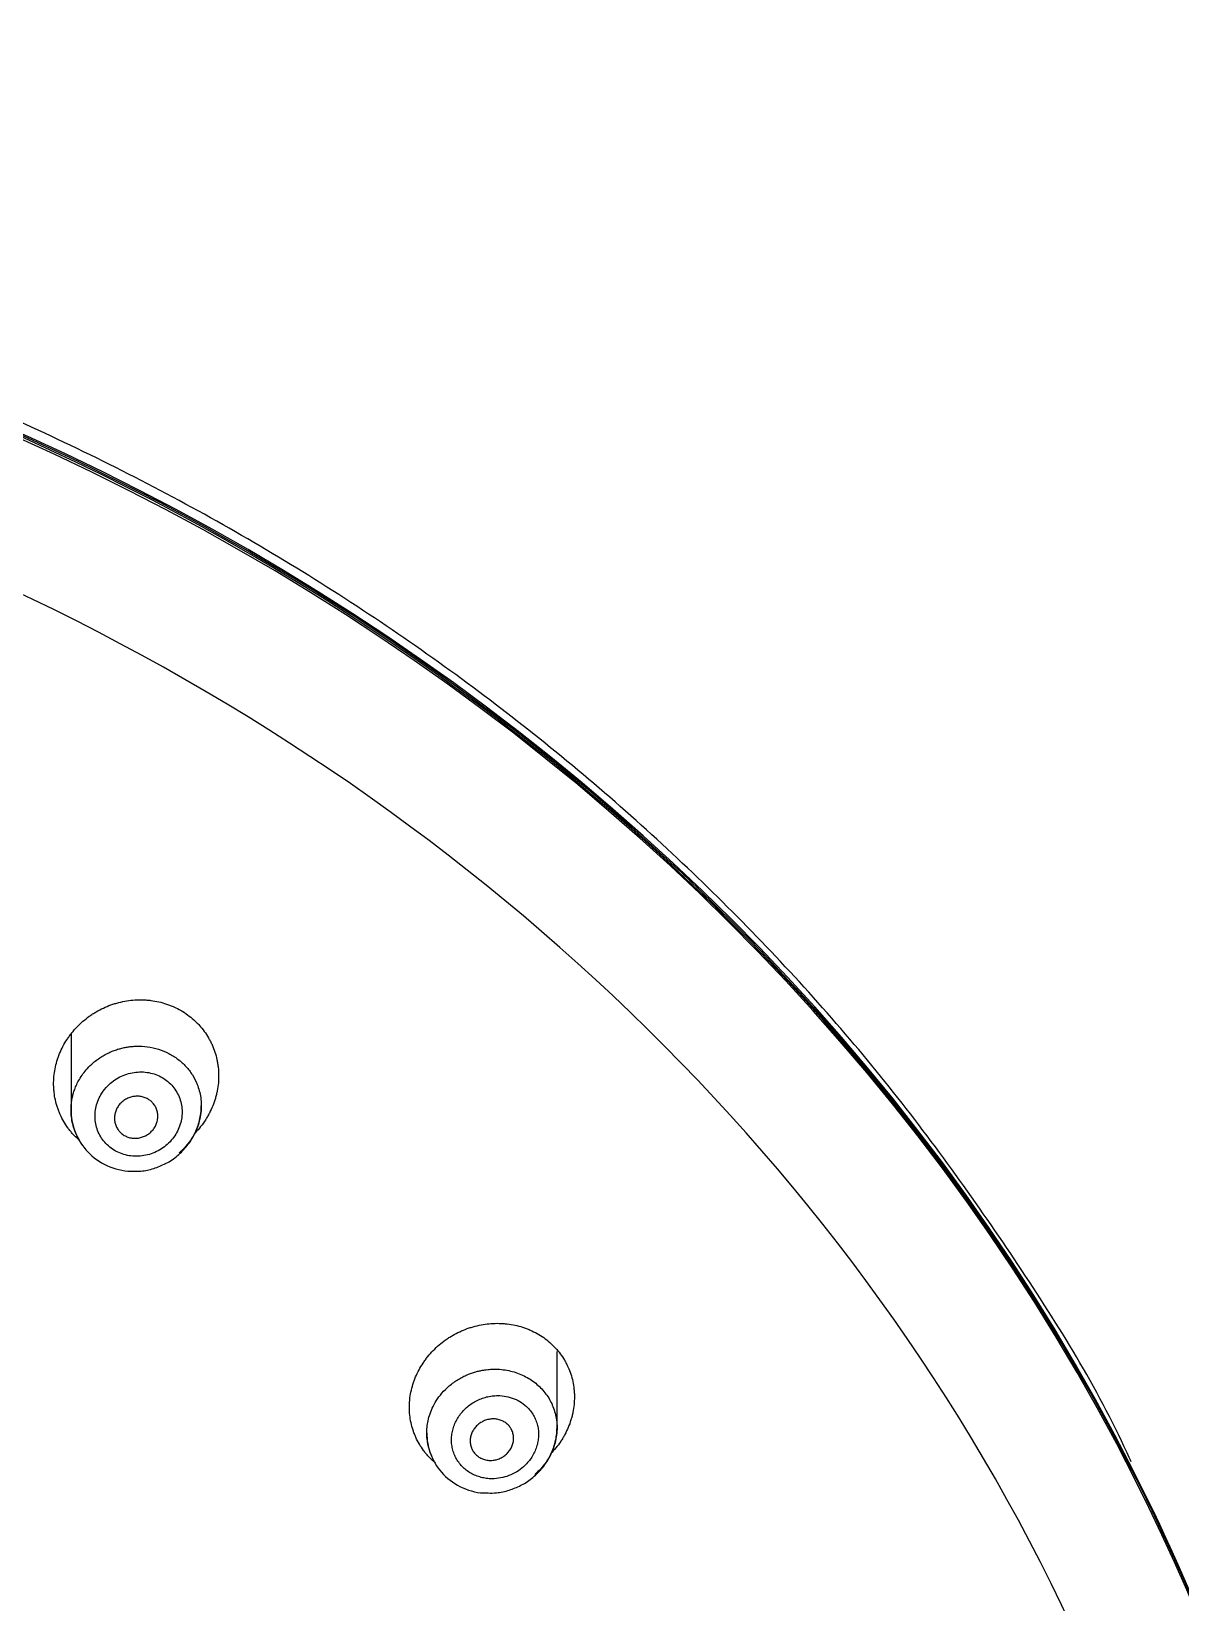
# Model space of a CAD drawing. Header units: millimetres. Extents: x 6110 to 6704, y -2661 to -1821.
# Drawn here: x 6344.16 to 6350.78, y -2164.06 to -2155.01 of the extents above; entities that cross this region are included whole.
import ezdxf

# ---------------------------------------------------------------- set-up
doc = ezdxf.new("R2010")
doc.units = ezdxf.units.MM
doc.header["$LTSCALE"] = 0.1
doc.linetypes.add('HIDDEN2', pattern=[4.7625, 3.175, -1.5875])
doc.layers.add('1', color=4, linetype='HIDDEN2', lineweight=13)
doc.layers.add('DIM', color=3, linetype='Continuous', lineweight=9)

msp = doc.modelspace()

# ---------------------------------------------------------------- hatches: boundary and pattern name
at = {"layer": 'DIM'}
h = msp.add_hatch(dxfattribs=at)
h.set_pattern_fill('ANSI31', color=2)
edge = h.paths.add_edge_path()
edge.add_line((6619.6172, -2595.9805), (6619.6172, -1962.2056))
edge.add_line((6634.6172, -1966.1101), (6619.6172, -1966.1101))
edge.add_line((6634.6172, -2610.9805), (6634.6172, -1966.1101))
edge.add_line((6634.6172, -2610.9805), (6184.4567, -2610.9805))
edge.add_line((6619.6172, -2595.9805), (6184.4567, -2595.9805))
edge.add_line((6184.4567, -2610.9805), (6184.4567, -2595.9805))

# ---------------------------------------------------------------- linework, layer by layer
at = {"layer": '1', "color": 7, "linetype": 'Continuous', "lineweight": -3}
for p, q in [((6344.3885, -2160.7827), (6344.3885, -2161.2203)), ((6347.1865, -2163.0495), (6347.1865, -2162.6107))]:
    msp.add_line(p, q, dxfattribs=at)
for centre, major_axis, start_param, end_param in [((6338.0093, -2168.509), (-13.75, 0), 3.141606, 7.301236), ((6338.0093, -2168.5303), (-13.75, 0), 3.570041, 5.884468), ((6338.0093, -2168.5196), (-13.75, 0), 3.141627, 6.283151), ((6338.0093, -2168.4983), (13.75, 0), 0.43031, 2.719801), ((6338.0093, -2168.8384), (13.1753, 0), 4.984867, 10.723113), ((6338.0093, -2168.4983), (13.75, 0), 0.000019, 0.43031), ((6338.0093, -2168.5303), (-13.75, 0), 2.702227, 3.570041)]:
    msp.add_ellipse(centre, major_axis=major_axis, ratio=0.906308, start_param=start_param, end_param=end_param, dxfattribs=at)
for points, knots in [([(6350.491, -2163.2462), (6350.4834, -2163.2291), (6350.3064, -2162.8335), (6349.8504, -2162.1038), (6349.1187, -2161.075), (6348.2669, -2160.1224), (6347.3204, -2159.2484), (6346.2835, -2158.4633), (6345.1672, -2157.7741), (6343.9821, -2157.1876), (6342.7394, -2156.7095), (6341.4511, -2156.3444), (6340.1297, -2156.0958), (6338.9765, -2155.9846), (6338.2688, -2155.9664), (6338.0093, -2155.9663)], [0, 0, 0, 0, 0.003864, 0.089606, 0.17541, 0.261282, 0.347223, 0.433229, 0.519294, 0.605411, 0.691572, 0.777769, 0.863995, 0.950243, 1, 1, 1, 1]), ([(6344.4336, -2161.3931), (6344.4329, -2161.3925), (6344.4323, -2161.3919), (6344.4205, -2161.3813), (6344.4098, -2161.3707), (6344.3946, -2161.3539), (6344.3897, -2161.3481), (6344.3802, -2161.3365), (6344.3756, -2161.3305), (6344.3535, -2161.3003), (6344.3386, -2161.2746), (6344.3233, -2161.2405), (6344.3204, -2161.2336), (6344.315, -2161.2196), (6344.3125, -2161.2125), (6344.3055, -2161.1912), (6344.2977, -2161.1624), (6344.2929, -2161.133), (6344.2904, -2161.1108), (6344.2897, -2161.1033), (6344.2888, -2161.0883), (6344.2886, -2161.0808), (6344.2883, -2161.0429), (6344.2911, -2161.013), (6344.2997, -2160.9687), (6344.3033, -2160.954), (6344.3098, -2160.9321), (6344.3122, -2160.9248), (6344.3173, -2160.9103), (6344.32, -2160.9032), (6344.3344, -2160.8678), (6344.3486, -2160.8408), (6344.3696, -2160.8085), (6344.374, -2160.8022), (6344.383, -2160.7896), (6344.3877, -2160.7834), (6344.4023, -2160.7651), (6344.4125, -2160.7534), (6344.4447, -2160.7199), (6344.4681, -2160.6995), (6344.5, -2160.6767), (6344.5065, -2160.6722), (6344.5197, -2160.6637), (6344.5264, -2160.6595), (6344.5467, -2160.6477), (6344.5743, -2160.6332), (6344.6031, -2160.6212), (6344.6252, -2160.6133), (6344.6327, -2160.6108), (6344.6477, -2160.6061), (6344.6553, -2160.604), (6344.6935, -2160.5941), (6344.7243, -2160.5892), (6344.7708, -2160.5862), (6344.7863, -2160.5859), (6344.8097, -2160.5866), (6344.8175, -2160.587), (6344.8331, -2160.5882), (6344.8409, -2160.589), (6344.8793, -2160.594), (6344.9092, -2160.6008), (6344.9456, -2160.613), (6344.9528, -2160.6156), (6344.9671, -2160.6212), (6344.9742, -2160.6242), (6344.9953, -2160.6337), (6345.0088, -2160.6407), (6345.0481, -2160.6635), (6345.0726, -2160.6812), (6345.1008, -2160.7065), (6345.1063, -2160.7117), (6345.117, -2160.7224), (6345.1222, -2160.7279), (6345.1373, -2160.7446), (6345.1562, -2160.7677), (6345.1725, -2160.7927), (6345.1838, -2160.8121), (6345.1874, -2160.8187), (6345.1943, -2160.8321), (6345.1975, -2160.8389), (6345.2129, -2160.8731), (6345.2221, -2160.9014), (6345.2301, -2160.9378), (6345.2315, -2160.9452), (6345.2339, -2160.96), (6345.2349, -2160.9675), (6345.2374, -2160.99), (6345.2383, -2161.005), (6345.2388, -2161.0499), (6345.236, -2161.0799), (6345.2289, -2161.1172), (6345.2272, -2161.1247), (6345.2236, -2161.1395), (6345.2216, -2161.1468), (6345.2151, -2161.1687), (6345.2051, -2161.1974), (6345.1923, -2161.225), (6345.1816, -2161.2454), (6345.1779, -2161.2521), (6345.1701, -2161.2655), (6345.166, -2161.2721), (6345.1449, -2161.3046), (6345.1256, -2161.329), (6345.1038, -2161.3516)], [0, 0, 0, 0, 0.001207, 0.001207, 0.022015, 0.022015, 0.032419, 0.032419, 0.042823, 0.042823, 0.08444, 0.08444, 0.094844, 0.094844, 0.105248, 0.105248, 0.126056, 0.146864, 0.146864, 0.157268, 0.157268, 0.167672, 0.167672, 0.209289, 0.209289, 0.230097, 0.230097, 0.240501, 0.240501, 0.250905, 0.250905, 0.292521, 0.292521, 0.302926, 0.302926, 0.31333, 0.31333, 0.334138, 0.334138, 0.375754, 0.375754, 0.386158, 0.386158, 0.396562, 0.396562, 0.417371, 0.438179, 0.438179, 0.448583, 0.448583, 0.458987, 0.458987, 0.500603, 0.500603, 0.521412, 0.521412, 0.531816, 0.531816, 0.54222, 0.54222, 0.583836, 0.583836, 0.59424, 0.59424, 0.604644, 0.604644, 0.625453, 0.625453, 0.667069, 0.667069, 0.677473, 0.677473, 0.687877, 0.687877, 0.708685, 0.729493, 0.729493, 0.739898, 0.739898, 0.750302, 0.750302, 0.791918, 0.791918, 0.802322, 0.802322, 0.812726, 0.812726, 0.833534, 0.833534, 0.875151, 0.875151, 0.885555, 0.885555, 0.895959, 0.895959, 0.916767, 0.937575, 0.937575, 0.94798, 0.94798, 0.958384, 0.958384, 1, 1, 1, 1]), ([(6344.3885, -2161.2203), (6344.3885, -2161.2124), (6344.3889, -2161.2004), (6344.3905, -2161.1832), (6344.3925, -2161.1676), (6344.396, -2161.1486), (6344.4014, -2161.1263), (6344.4096, -2161.1011), (6344.4211, -2161.0733), (6344.4368, -2161.0433), (6344.4574, -2161.0118), (6344.4838, -2160.9796), (6344.5122, -2160.952), (6344.5405, -2160.9296), (6344.5661, -2160.9124), (6344.592, -2160.8977), (6344.618, -2160.8855), (6344.6439, -2160.8754), (6344.6692, -2160.8675), (6344.694, -2160.8615), (6344.718, -2160.8572), (6344.7411, -2160.8545), (6344.778, -2160.8523), (6344.829, -2160.8549), (6344.8924, -2160.8691), (6344.9517, -2160.8934), (6345.0052, -2160.9271), (6345.0513, -2160.9691), (6345.0887, -2161.018), (6345.1131, -2161.0659), (6345.1279, -2161.1101), (6345.1361, -2161.15), (6345.1394, -2161.1928), (6345.137, -2161.238), (6345.1282, -2161.2844), (6345.1114, -2161.334), (6345.0854, -2161.3838), (6345.0539, -2161.4259), (6345.0279, -2161.4527), (6345.0148, -2161.4645), (6345.0109, -2161.4678)], [0, 0, 0, 0, 0.016771, 0.025372, 0.036436, 0.049963, 0.065952, 0.084404, 0.105318, 0.128694, 0.15453, 0.182827, 0.213584, 0.235001, 0.255675, 0.275604, 0.294788, 0.313229, 0.330926, 0.347879, 0.364089, 0.379557, 0.394283, 0.437966, 0.481472, 0.524818, 0.568021, 0.611099, 0.654068, 0.696948, 0.72417, 0.752921, 0.783206, 0.815024, 0.84838, 0.882277, 0.924059, 0.964362, 0.989683, 1, 1, 1, 1]), ([(6344.9425, -2161.4188), (6344.9535, -2161.409), (6344.9637, -2161.3982), (6344.9904, -2161.3646), (6345.0044, -2161.3394), (6345.0137, -2161.3132), (6345.0138, -2161.3131), (6345.023, -2161.2871), (6345.0278, -2161.2596), (6345.0278, -2161.2059), (6345.0232, -2161.179), (6345.0053, -2161.1294), (6344.9918, -2161.1059), (6344.9579, -2161.0654), (6344.9369, -2161.0478), (6344.8902, -2161.0207), (6344.8637, -2161.0109), (6344.8089, -2161.0006), (6344.7798, -2161.0001), (6344.7232, -2161.0085), (6344.695, -2161.0175), (6344.6438, -2161.0437), (6344.62, -2161.0611), (6344.5872, -2161.0944), (6344.5758, -2161.1087), (6344.551, -2161.1474), (6344.5397, -2161.1737), (6344.5269, -2161.2269), (6344.5251, -2161.2545), (6344.5307, -2161.3075), (6344.5382, -2161.3336), (6344.5614, -2161.3809), (6344.5774, -2161.4027), (6344.6157, -2161.4395), (6344.6387, -2161.4549), (6344.6885, -2161.4771), (6344.7161, -2161.4841), (6344.7722, -2161.4887), (6344.8014, -2161.4862), (6344.8572, -2161.4721), (6344.8845, -2161.4602), (6344.9207, -2161.4369), (6344.932, -2161.4282), (6344.9425, -2161.4188)], [0, 0, 0, 0, 0.027982, 0.027982, 0.082288, 0.082288, 0.082473, 0.082473, 0.136101, 0.136101, 0.18891, 0.18891, 0.241297, 0.241297, 0.293846, 0.293846, 0.347088, 0.347088, 0.401249, 0.401249, 0.455962, 0.455962, 0.510656, 0.510656, 0.545129, 0.545129, 0.599332, 0.599332, 0.65267, 0.65267, 0.70532, 0.70532, 0.757735, 0.757735, 0.810471, 0.810471, 0.86397, 0.86397, 0.918354, 0.918354, 0.973343, 0.973343, 1, 1, 1, 1]), ([(6344.8565, -2161.339), (6344.851, -2161.3451), (6344.8451, -2161.3507), (6344.8354, -2161.3582), (6344.832, -2161.3605), (6344.825, -2161.365), (6344.8214, -2161.367), (6344.8104, -2161.3727), (6344.8028, -2161.3757), (6344.7909, -2161.3793), (6344.7869, -2161.3803), (6344.7788, -2161.3819), (6344.7747, -2161.3825), (6344.7625, -2161.3837), (6344.7543, -2161.3838), (6344.7421, -2161.3827), (6344.738, -2161.3821), (6344.73, -2161.3806), (6344.7221, -2161.3787), (6344.7145, -2161.3761), (6344.7071, -2161.3731), (6344.7034, -2161.3714), (6344.6927, -2161.3658), (6344.686, -2161.3614), (6344.6769, -2161.3538), (6344.6739, -2161.3512), (6344.6698, -2161.3469), (6344.6684, -2161.3454), (6344.6658, -2161.3425), (6344.6645, -2161.341), (6344.6583, -2161.3333), (6344.6541, -2161.3267), (6344.6488, -2161.3161), (6344.6472, -2161.3125), (6344.6444, -2161.3051), (6344.6432, -2161.3014), (6344.6403, -2161.29), (6344.6391, -2161.2823), (6344.6382, -2161.2664), (6344.6387, -2161.2585), (6344.6404, -2161.2468), (6344.6412, -2161.2429), (6344.6432, -2161.2351), (6344.6444, -2161.2313), (6344.6485, -2161.2199), (6344.6519, -2161.2127), (6344.6581, -2161.2023), (6344.6604, -2161.1989), (6344.6652, -2161.1923), (6344.6678, -2161.1891), (6344.6759, -2161.18), (6344.6818, -2161.1745), (6344.6916, -2161.1669), (6344.695, -2161.1645), (6344.702, -2161.1601), (6344.7091, -2161.156), (6344.7166, -2161.1526), (6344.7242, -2161.1495), (6344.7281, -2161.1481), (6344.74, -2161.1445), (6344.7481, -2161.143), (6344.7603, -2161.1417), (6344.7644, -2161.1415), (6344.7726, -2161.1414), (6344.7768, -2161.1416), (6344.789, -2161.1426), (6344.7969, -2161.1441), (6344.8086, -2161.1475), (6344.8124, -2161.1488), (6344.82, -2161.1519), (6344.8236, -2161.1536), (6344.8342, -2161.1591), (6344.8408, -2161.1635), (6344.8486, -2161.1699), (6344.8501, -2161.1712), (6344.853, -2161.1739), (6344.8573, -2161.178), (6344.8638, -2161.1853), (6344.8684, -2161.1917), (6344.8727, -2161.1983), (6344.8747, -2161.2018), (6344.88, -2161.2124), (6344.8827, -2161.2197), (6344.8857, -2161.2311), (6344.8865, -2161.2349), (6344.8877, -2161.2428), (6344.8881, -2161.2467), (6344.8888, -2161.2585), (6344.8884, -2161.2663), (6344.8866, -2161.2782), (6344.8858, -2161.2821), (6344.8838, -2161.2899), (6344.8815, -2161.2975), (6344.8784, -2161.3049), (6344.875, -2161.3121), (6344.8731, -2161.3157), (6344.8668, -2161.3262), (6344.862, -2161.3328), (6344.8565, -2161.339)], [0, 0, 0, 0, 0.03125, 0.03125, 0.046875, 0.046875, 0.0625, 0.0625, 0.09375, 0.09375, 0.109375, 0.109375, 0.125, 0.125, 0.15625, 0.15625, 0.171875, 0.171875, 0.1875, 0.203125, 0.203125, 0.21875, 0.21875, 0.25, 0.25, 0.265625, 0.265625, 0.273438, 0.273438, 0.28125, 0.28125, 0.3125, 0.3125, 0.328125, 0.328125, 0.34375, 0.34375, 0.375, 0.375, 0.40625, 0.40625, 0.421875, 0.421875, 0.4375, 0.4375, 0.46875, 0.46875, 0.484375, 0.484375, 0.5, 0.5, 0.53125, 0.53125, 0.546875, 0.546875, 0.5625, 0.578125, 0.578125, 0.59375, 0.59375, 0.625, 0.625, 0.640625, 0.640625, 0.65625, 0.65625, 0.6875, 0.6875, 0.703125, 0.703125, 0.71875, 0.71875, 0.75, 0.75, 0.757813, 0.757813, 0.765625, 0.78125, 0.796875, 0.796875, 0.8125, 0.8125, 0.84375, 0.84375, 0.859375, 0.859375, 0.875, 0.875, 0.90625, 0.90625, 0.921875, 0.921875, 0.9375, 0.953125, 0.953125, 0.96875, 0.96875, 1, 1, 1, 1]), ([(6344.3885, -2161.2193), (6344.3889, -2161.2618), (6344.4027, -2161.3432), (6344.4686, -2161.4567), (6344.5764, -2161.5416), (6344.6907, -2161.5745), (6344.7606, -2161.5742), (6344.7833, -2161.5722)], [0, 0, 0, 0, 0.20634, 0.423352, 0.650642, 0.888925, 1, 1, 1, 1]), ([(6344.4399, -2161.3981), (6344.4385, -2161.396), (6344.4304, -2161.3828), (6344.417, -2161.3572), (6344.4029, -2161.32), (6344.3931, -2161.2805), (6344.3891, -2161.2469), (6344.3885, -2161.2266), (6344.3885, -2161.2203)], [0, 0, 0, 0, 0.040444, 0.247079, 0.458982, 0.676178, 0.89869, 1, 1, 1, 1]), ([(6344.9321, -2161.5287), (6344.9334, -2161.5282), (6344.959, -2161.5175), (6345.0031, -2161.4838), (6345.0603, -2161.4275), (6345.1036, -2161.358), (6345.1317, -2161.28), (6345.1382, -2161.2258), (6345.1384, -2161.1976)], [0, 0, 0, 0, 0.010311, 0.199943, 0.394255, 0.592604, 0.794269, 1, 1, 1, 1]), ([(6344.7833, -2161.5722), (6344.7857, -2161.5722), (6344.8133, -2161.5722), (6344.8648, -2161.5586), (6344.9104, -2161.5404), (6344.9321, -2161.5287)], [0, 0, 0, 0, 0.046849, 0.532742, 1, 1, 1, 1]), ([(6346.4791, -2163.2469), (6346.4788, -2163.2466), (6346.4785, -2163.2464), (6346.4671, -2163.2364), (6346.4565, -2163.226), (6346.444, -2163.2124), (6346.4415, -2163.2096), (6346.4366, -2163.204), (6346.4342, -2163.2012), (6346.427, -2163.1926), (6346.4225, -2163.1868), (6346.4005, -2163.1571), (6346.3857, -2163.1319), (6346.3705, -2163.0984), (6346.3677, -2163.0917), (6346.3623, -2163.0779), (6346.3598, -2163.0709), (6346.3529, -2163.0498), (6346.349, -2163.0356), (6346.3398, -2162.9925), (6346.3366, -2162.9632), (6346.3365, -2162.9258), (6346.3367, -2162.9183), (6346.3374, -2162.9034), (6346.338, -2162.896), (6346.3402, -2162.8737), (6346.3447, -2162.8443), (6346.3522, -2162.8152), (6346.3589, -2162.7935), (6346.3613, -2162.7862), (6346.3665, -2162.7719), (6346.3693, -2162.7648), (6346.3841, -2162.7297), (6346.3985, -2162.7029), (6346.4198, -2162.6709), (6346.4243, -2162.6646), (6346.4334, -2162.6521), (6346.4382, -2162.646), (6346.4529, -2162.6278), (6346.4632, -2162.6162), (6346.4957, -2162.583), (6346.5193, -2162.5628), (6346.5513, -2162.5401), (6346.5578, -2162.5357), (6346.5711, -2162.5271), (6346.5778, -2162.523), (6346.5982, -2162.5112), (6346.6259, -2162.4968), (6346.6547, -2162.4848), (6346.6767, -2162.4769), (6346.6842, -2162.4744), (6346.6992, -2162.4697), (6346.7067, -2162.4675), (6346.7449, -2162.4575), (6346.7756, -2162.4524), (6346.8218, -2162.449), (6346.8373, -2162.4486), (6346.8606, -2162.4491), (6346.8683, -2162.4494), (6346.8839, -2162.4505), (6346.8916, -2162.4512), (6346.9299, -2162.4557), (6346.9596, -2162.4621), (6346.9957, -2162.4736), (6347.0029, -2162.4761), (6347.0171, -2162.4815), (6347.0242, -2162.4843), (6347.0452, -2162.4934), (6347.0587, -2162.5002), (6347.0978, -2162.5222), (6347.1221, -2162.5393), (6347.1502, -2162.5638), (6347.1557, -2162.5689), (6347.1664, -2162.5793), (6347.1716, -2162.5847), (6347.1866, -2162.601), (6347.2054, -2162.6236), (6347.2216, -2162.6481), (6347.2328, -2162.6671), (6347.2364, -2162.6736), (6347.2432, -2162.6867), (6347.2465, -2162.6934), (6347.2617, -2162.7271), (6347.2708, -2162.7549), (6347.2801, -2162.7981), (6347.2825, -2162.8127), (6347.2849, -2162.835), (6347.2855, -2162.8424), (6347.2863, -2162.8573), (6347.2865, -2162.8647), (6347.2866, -2162.9018), (6347.2837, -2162.9314), (6347.2762, -2162.9684), (6347.2745, -2162.9758), (6347.2708, -2162.9905), (6347.2687, -2162.9978), (6347.262, -2163.0195), (6347.2517, -2163.0479), (6347.2386, -2163.0754), (6347.2278, -2163.0956), (6347.224, -2163.1023), (6347.2161, -2163.1155), (6347.2119, -2163.1221), (6347.1905, -2163.1544), (6347.1709, -2163.1785), (6347.1491, -2163.201)], [0, 0, 0, 0, 0.000541, 0.000541, 0.021363, 0.021363, 0.026569, 0.026569, 0.031774, 0.031774, 0.042185, 0.042185, 0.083829, 0.083829, 0.09424, 0.09424, 0.104652, 0.104652, 0.125474, 0.125474, 0.167118, 0.167118, 0.177529, 0.177529, 0.18794, 0.18794, 0.208762, 0.229584, 0.229584, 0.239995, 0.239995, 0.250406, 0.250406, 0.29205, 0.29205, 0.302461, 0.302461, 0.312872, 0.312872, 0.333694, 0.333694, 0.375338, 0.375338, 0.385749, 0.385749, 0.39616, 0.39616, 0.416982, 0.437804, 0.437804, 0.448215, 0.448215, 0.458627, 0.458627, 0.500271, 0.500271, 0.521093, 0.521093, 0.531504, 0.531504, 0.541915, 0.541915, 0.583559, 0.583559, 0.59397, 0.59397, 0.604381, 0.604381, 0.625203, 0.625203, 0.666847, 0.666847, 0.677258, 0.677258, 0.687669, 0.687669, 0.708491, 0.729313, 0.729313, 0.739724, 0.739724, 0.750135, 0.750135, 0.791779, 0.791779, 0.812601, 0.812601, 0.823013, 0.823013, 0.833424, 0.833424, 0.875068, 0.875068, 0.885479, 0.885479, 0.89589, 0.89589, 0.916712, 0.937534, 0.937534, 0.947945, 0.947945, 0.958356, 0.958356, 1, 1, 1, 1]), ([(6346.4365, -2163.08), (6346.4365, -2163.0718), (6346.4373, -2163.0515), (6346.4416, -2163.018), (6346.4514, -2162.9786), (6346.4674, -2162.9365), (6346.4911, -2162.8929), (6346.5234, -2162.8493), (6346.5582, -2162.8146), (6346.5909, -2162.789), (6346.6174, -2162.7714), (6346.6437, -2162.7569), (6346.6693, -2162.745), (6346.694, -2162.7355), (6346.7174, -2162.7281), (6346.7395, -2162.7225), (6346.7599, -2162.7185), (6346.7787, -2162.7157), (6346.7957, -2162.714), (6346.8211, -2162.7124), (6346.8553, -2162.7129), (6346.8981, -2162.7183), (6346.9393, -2162.7282), (6346.9784, -2162.7423), (6347.0149, -2162.7602), (6347.0484, -2162.7816), (6347.0787, -2162.8062), (6347.1056, -2162.8334), (6347.1287, -2162.8629), (6347.148, -2162.8942), (6347.164, -2162.9283), (6347.1764, -2162.9654), (6347.1845, -2163.0058), (6347.1875, -2163.0483), (6347.1847, -2163.0924), (6347.1761, -2163.1358), (6347.1613, -2163.1799), (6347.1388, -2163.2258), (6347.105, -2163.2745), (6347.0751, -2163.3051), (6347.0578, -2163.3199)], [0, 0, 0, 0, 0.017482, 0.043111, 0.071593, 0.10293, 0.137122, 0.174169, 0.214071, 0.236598, 0.257889, 0.277943, 0.29676, 0.314341, 0.330684, 0.345791, 0.359661, 0.372293, 0.383689, 0.393849, 0.423188, 0.452157, 0.48076, 0.508999, 0.53688, 0.564404, 0.591577, 0.618402, 0.644885, 0.671029, 0.696839, 0.725275, 0.754637, 0.784931, 0.816161, 0.84833, 0.878289, 0.913555, 0.954127, 1, 1, 1, 1]), ([(6346.9939, -2163.2743), (6347.0021, -2163.267), (6347.0176, -2163.2515), (6347.0376, -2163.2256), (6347.0541, -2163.1976), (6347.0669, -2163.168), (6347.0756, -2163.1373), (6347.0801, -2163.106), (6347.0804, -2163.0745), (6347.0763, -2163.0435), (6347.0679, -2163.0136), (6347.0554, -2162.9851), (6347.0389, -2162.9587), (6347.0154, -2162.9309), (6346.9832, -2162.9039), (6346.9409, -2162.8816), (6346.8945, -2162.8678), (6346.851, -2162.8639), (6346.8128, -2162.8662), (6346.7804, -2162.8724), (6346.7489, -2162.8824), (6346.7187, -2162.8961), (6346.6904, -2162.9134), (6346.6645, -2162.9339), (6346.6412, -2162.9571), (6346.6212, -2162.983), (6346.6047, -2163.011), (6346.5919, -2163.0405), (6346.5832, -2163.0712), (6346.5787, -2163.1025), (6346.5784, -2163.1339), (6346.5825, -2163.1648), (6346.5909, -2163.1948), (6346.6033, -2163.2232), (6346.6198, -2163.2496), (6346.6399, -2163.2735), (6346.6632, -2163.2945), (6346.6895, -2163.3121), (6346.7181, -2163.326), (6346.7486, -2163.3362), (6346.7804, -2163.3424), (6346.8184, -2163.3447), (6346.8622, -2163.3407), (6346.9101, -2163.327), (6346.955, -2163.3051), (6346.9816, -2163.2853), (6346.9939, -2163.2743)], [0, 0, 0, 0, 0.020876, 0.041655, 0.062684, 0.083546, 0.104263, 0.125187, 0.146091, 0.166797, 0.187663, 0.208594, 0.229299, 0.250137, 0.281369, 0.312562, 0.343741, 0.374984, 0.395831, 0.41654, 0.437459, 0.458339, 0.479059, 0.499963, 0.520938, 0.541684, 0.56255, 0.58354, 0.604261, 0.625075, 0.645993, 0.666701, 0.687584, 0.708445, 0.729138, 0.750067, 0.770919, 0.791599, 0.812511, 0.833375, 0.854067, 0.874964, 0.906132, 0.93738, 0.968651, 1, 1, 1, 1]), ([(6346.9039, -2163.1933), (6346.8983, -2163.1994), (6346.8923, -2163.205), (6346.8826, -2163.2124), (6346.8792, -2163.2148), (6346.8722, -2163.2192), (6346.8686, -2163.2213), (6346.8576, -2163.2269), (6346.85, -2163.23), (6346.8382, -2163.2335), (6346.8342, -2163.2345), (6346.826, -2163.2362), (6346.822, -2163.2368), (6346.8098, -2163.2382), (6346.8016, -2163.2383), (6346.7895, -2163.2373), (6346.7854, -2163.2368), (6346.7774, -2163.2354), (6346.7735, -2163.2345), (6346.762, -2163.2313), (6346.7545, -2163.2285), (6346.7403, -2163.2212), (6346.7337, -2163.217), (6346.7246, -2163.2096), (6346.7217, -2163.207), (6346.7161, -2163.2015), (6346.7134, -2163.1986), (6346.7061, -2163.1896), (6346.7019, -2163.1831), (6346.6975, -2163.1745), (6346.6967, -2163.1727), (6346.6951, -2163.1692), (6346.6944, -2163.1674), (6346.6923, -2163.1619), (6346.6911, -2163.1582), (6346.6882, -2163.147), (6346.687, -2163.1394), (6346.6865, -2163.1276), (6346.6865, -2163.1237), (6346.6869, -2163.1158), (6346.6878, -2163.1081), (6346.6894, -2163.1003), (6346.6915, -2163.0927), (6346.6927, -2163.0888), (6346.6969, -2163.0776), (6346.7004, -2163.0704), (6346.7067, -2163.0601), (6346.709, -2163.0567), (6346.7139, -2163.0502), (6346.7165, -2163.047), (6346.7246, -2163.038), (6346.7306, -2163.0324), (6346.7404, -2163.0249), (6346.7439, -2163.0225), (6346.7508, -2163.0181), (6346.7544, -2163.0161), (6346.7654, -2163.0105), (6346.773, -2163.0074), (6346.7889, -2163.0026), (6346.7969, -2163.001), (6346.8091, -2162.9996), (6346.8132, -2162.9993), (6346.8214, -2162.9992), (6346.8255, -2162.9993), (6346.8376, -2163.0003), (6346.8456, -2163.0016), (6346.8571, -2163.0048), (6346.861, -2163.0061), (6346.8685, -2163.009), (6346.8721, -2163.0106), (6346.8827, -2163.016), (6346.8893, -2163.0202), (6346.8985, -2163.0276), (6346.9014, -2163.0302), (6346.907, -2163.0357), (6346.9122, -2163.0415), (6346.9167, -2163.0477), (6346.9199, -2163.0526), (6346.9209, -2163.0542), (6346.9229, -2163.0576), (6346.9238, -2163.0593), (6346.9282, -2163.068), (6346.9309, -2163.0752), (6346.9339, -2163.0864), (6346.9347, -2163.0902), (6346.9358, -2163.098), (6346.9362, -2163.1019), (6346.9368, -2163.1135), (6346.9363, -2163.1213), (6346.9345, -2163.133), (6346.9336, -2163.1369), (6346.9316, -2163.1446), (6346.9292, -2163.1522), (6346.9261, -2163.1595), (6346.9226, -2163.1667), (6346.9206, -2163.1703), (6346.9143, -2163.1807), (6346.9094, -2163.1872), (6346.9039, -2163.1933)], [0, 0, 0, 0, 0.03125, 0.03125, 0.046875, 0.046875, 0.0625, 0.0625, 0.09375, 0.09375, 0.109375, 0.109375, 0.125, 0.125, 0.15625, 0.15625, 0.171875, 0.171875, 0.1875, 0.1875, 0.21875, 0.21875, 0.25, 0.25, 0.265625, 0.265625, 0.28125, 0.28125, 0.3125, 0.3125, 0.320313, 0.320313, 0.328125, 0.328125, 0.34375, 0.34375, 0.375, 0.375, 0.390625, 0.390625, 0.40625, 0.421875, 0.421875, 0.4375, 0.4375, 0.46875, 0.46875, 0.484375, 0.484375, 0.5, 0.5, 0.53125, 0.53125, 0.546875, 0.546875, 0.5625, 0.5625, 0.59375, 0.59375, 0.625, 0.625, 0.640625, 0.640625, 0.65625, 0.65625, 0.6875, 0.6875, 0.703125, 0.703125, 0.71875, 0.71875, 0.75, 0.75, 0.765625, 0.765625, 0.78125, 0.796875, 0.796875, 0.804688, 0.804688, 0.8125, 0.8125, 0.84375, 0.84375, 0.859375, 0.859375, 0.875, 0.875, 0.90625, 0.90625, 0.921875, 0.921875, 0.9375, 0.953125, 0.953125, 0.96875, 0.96875, 1, 1, 1, 1]), ([(6346.9776, -2163.3813), (6346.9792, -2163.3807), (6347.005, -2163.3698), (6347.0496, -2163.3362), (6347.1071, -2163.28), (6347.151, -2163.2106), (6347.1795, -2163.1326), (6347.1862, -2163.0783), (6347.1865, -2163.0501)], [0, 0, 0, 0, 0.012557, 0.200888, 0.394294, 0.592165, 0.79386, 1, 1, 1, 1]), ([(6346.4859, -2163.2524), (6346.4743, -2163.2339), (6346.4543, -2163.1933), (6346.4393, -2163.1344), (6346.4365, -2163.0956), (6346.4365, -2163.08)], [0, 0, 0, 0, 0.360118, 0.743251, 1, 1, 1, 1]), ([(6346.4366, -2163.079), (6346.437, -2163.1212), (6346.4509, -2163.2019), (6346.5169, -2163.314), (6346.6248, -2163.3956), (6346.7246, -2163.4264), (6346.7807, -2163.4256), (6346.7893, -2163.4251)], [0, 0, 0, 0, 0.221364, 0.454641, 0.698682, 0.954193, 1, 1, 1, 1]), ([(6346.7893, -2163.4251), (6346.8055, -2163.4262), (6346.8464, -2163.4259), (6346.911, -2163.4115), (6346.9561, -2163.3927), (6346.9776, -2163.3813)], [0, 0, 0, 0, 0.247698, 0.633476, 1, 1, 1, 1])]:
    msp.add_open_spline(points, degree=3, knots=knots, dxfattribs=at)

doc.saveas('drawing.dxf')
